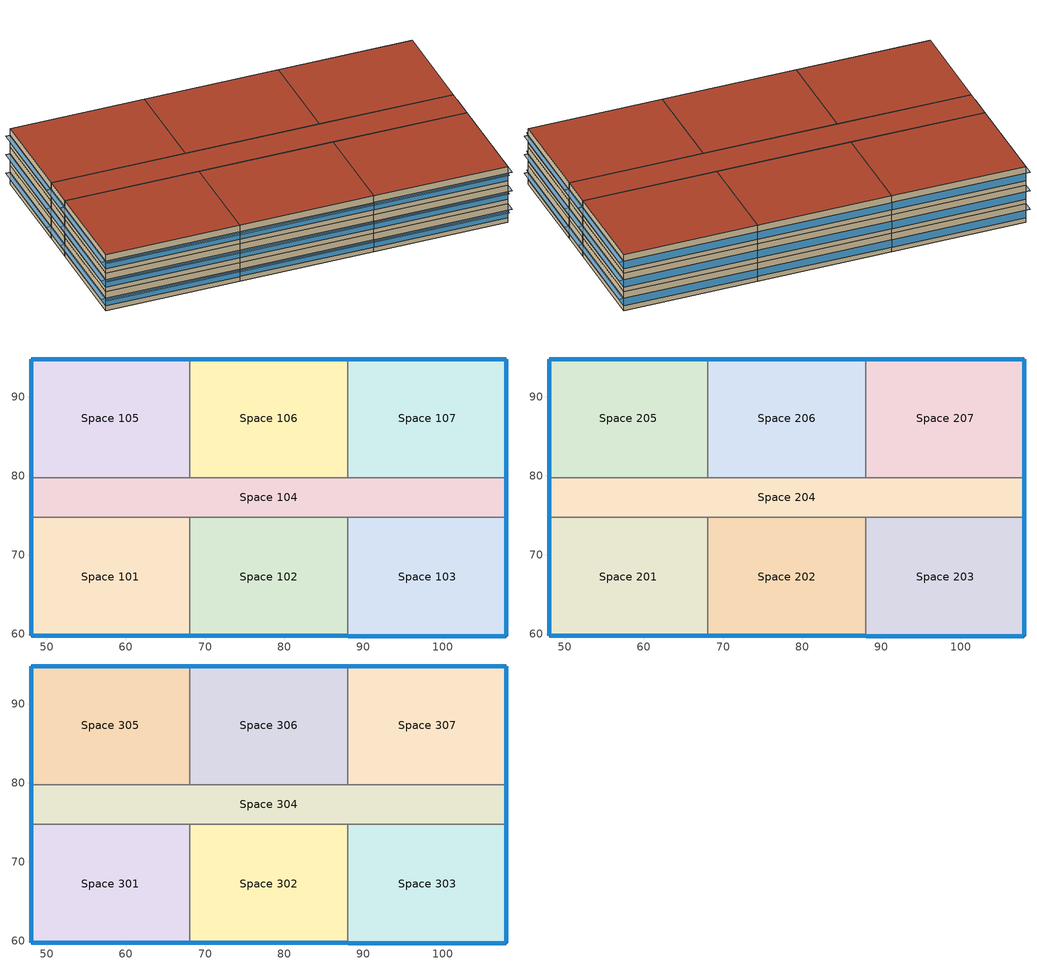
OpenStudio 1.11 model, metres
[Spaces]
Space 101
 floor ground: 68.04,74.76 68.04,59.76 48.04,59.76 48.04,74.76 z0
 wall outside: 48.04,74.76 48.04,59.76 68.04,59.76 z0:3.05
 wall to Space 104: 68.04,74.76 48.04,74.76 z0:3.05
 wall to Space 102: 68.04,59.76 68.04,74.76 z0:3.05
 window: 48.07,59.76 68.02,59.76 / 48.04,74.73 48.04,59.78 z0.76:1.98
Space 102
 floor ground: 88.04,74.76 88.04,59.76 68.04,59.76 68.04,74.76 z0
 wall outside: 68.04,59.76 88.04,59.76 z0:3.05
 wall to Space 104: 88.04,74.76 68.04,74.76 z0:3.05
 wall to Space 103: 88.04,59.76 88.04,74.76 z0:3.05
 window: 68.07,59.76 88.02,59.76 z0.76:1.98
Space 103
 floor ground: 108.04,74.76 108.04,59.76 88.04,59.76 88.04,74.76 z0
 wall outside: 88.04,59.76 108.04,59.76 108.04,74.76 z0:3.05
 wall to Space 104: 108.04,74.76 88.04,74.76 z0:3.05
 window: 88.07,59.76 108.02,59.76 / 108.04,59.78 108.04,74.73 z0.76:1.98
Space 104
 floor ground: 108.04,79.76 108.04,74.76 48.04,74.76 48.04,79.76 z0
 wall outside: 108.04,74.76 108.04,79.76 / 48.04,79.76 48.04,74.76 z0:3.05
 wall to Space 105: 68.04,79.76 48.04,79.76 z0:3.05
 wall to Space 106: 88.04,79.76 68.04,79.76 z0:3.05
 wall to Space 107: 108.04,79.76 88.04,79.76 z0:3.05
 window: 108.04,74.78 108.04,79.73 / 48.04,79.73 48.04,74.78 z0.76:1.99
Space 105
 floor ground: 68.04,94.76 68.04,79.76 48.04,79.76 48.04,94.76 z0
 wall outside: 68.04,94.76 48.04,94.76 48.04,79.76 z0:3.05
 wall to Space 106: 68.04,79.76 68.04,94.76 z0:3.05
 window: 48.04,94.73 48.04,79.78 / 68.02,94.76 48.07,94.76 z0.76:1.98
Space 106
 floor ground: 88.04,94.76 88.04,79.76 68.04,79.76 68.04,94.76 z0
 wall outside: 88.04,94.76 68.04,94.76 z0:3.05
 wall to Space 107: 88.04,79.76 88.04,94.76 z0:3.05
 window: 88.02,94.76 68.07,94.76 z0.76:1.98
Space 107
 floor ground: 108.04,94.76 108.04,79.76 88.04,79.76 88.04,94.76 z0
 wall outside: 108.04,79.76 108.04,94.76 88.04,94.76 z0:3.05
 window: 108.02,94.76 88.07,94.76 / 108.04,79.78 108.04,94.73 z0.76:1.98
Space 201
 floor to Space 101: 68.04,74.76 68.04,59.76 48.04,59.76 48.04,74.76 z3.05
 wall outside: 48.04,74.76 48.04,59.76 68.04,59.76 z3.05:6.1
 wall to Space 204: 68.04,74.76 48.04,74.76 z3.05:6.1
 wall to Space 202: 68.04,59.76 68.04,74.76 z3.05:6.1
 window: 48.07,59.76 68.02,59.76 / 48.04,74.73 48.04,59.78 z3.81:5.03
Space 202
 floor to Space 102: 88.04,74.76 88.04,59.76 68.04,59.76 68.04,74.76 z3.05
 wall outside: 68.04,59.76 88.04,59.76 z3.05:6.1
 wall to Space 204: 88.04,74.76 68.04,74.76 z3.05:6.1
 wall to Space 203: 88.04,59.76 88.04,74.76 z3.05:6.1
 window: 68.07,59.76 88.02,59.76 z3.81:5.03
Space 203
 floor to Space 103: 108.04,74.76 108.04,59.76 88.04,59.76 88.04,74.76 z3.05
 wall outside: 88.04,59.76 108.04,59.76 108.04,74.76 z3.05:6.1
 wall to Space 204: 108.04,74.76 88.04,74.76 z3.05:6.1
 window: 88.07,59.76 108.02,59.76 / 108.04,59.78 108.04,74.73 z3.81:5.03
Space 204
 floor to Space 104: 108.04,79.76 108.04,74.76 48.04,74.76 48.04,79.76 z3.05
 wall outside: 108.04,74.76 108.04,79.76 / 48.04,79.76 48.04,74.76 z3.05:6.1
 wall to Space 205: 68.04,79.76 48.04,79.76 z3.05:6.1
 wall to Space 206: 88.04,79.76 68.04,79.76 z3.05:6.1
 wall to Space 207: 108.04,79.76 88.04,79.76 z3.05:6.1
 window: 108.04,74.78 108.04,79.73 / 48.04,79.73 48.04,74.78 z3.81:5.04
Space 205
 floor to Space 105: 68.04,94.76 68.04,79.76 48.04,79.76 48.04,94.76 z3.05
 wall outside: 68.04,94.76 48.04,94.76 48.04,79.76 z3.05:6.1
 wall to Space 206: 68.04,79.76 68.04,94.76 z3.05:6.1
 window: 68.02,94.76 48.07,94.76 / 48.04,94.73 48.04,79.78 z3.81:5.03
Space 206
 floor to Space 106: 88.04,94.76 88.04,79.76 68.04,79.76 68.04,94.76 z3.05
 wall outside: 88.04,94.76 68.04,94.76 z3.05:6.1
 wall to Space 207: 88.04,79.76 88.04,94.76 z3.05:6.1
 window: 88.02,94.76 68.07,94.76 z3.81:5.03
Space 207
 floor to Space 107: 108.04,94.76 108.04,79.76 88.04,79.76 88.04,94.76 z3.05
 wall outside: 108.04,79.76 108.04,94.76 88.04,94.76 z3.05:6.1
 window: 108.02,94.76 88.07,94.76 / 108.04,79.78 108.04,94.73 z3.81:5.03
Space 301
 floor to Space 201: 68.04,74.76 68.04,59.76 48.04,59.76 48.04,74.76 z6.1
 wall outside: 48.04,74.76 48.04,59.76 68.04,59.76 z6.1:9.14
 wall to Space 304: 68.04,74.76 48.04,74.76 z6.1:9.14
 wall to Space 302: 68.04,59.76 68.04,74.76 z6.1:9.14
 window: 48.07,59.76 68.02,59.76 / 48.04,74.73 48.04,59.78 z6.86:8.08
 roof outside: 68.04,59.76 68.04,74.76 48.04,74.76 48.04,59.76 z9.14
Space 302
 floor to Space 202: 88.04,74.76 88.04,59.76 68.04,59.76 68.04,74.76 z6.1
 wall outside: 68.04,59.76 88.04,59.76 z6.1:9.14
 wall to Space 304: 88.04,74.76 68.04,74.76 z6.1:9.14
 wall to Space 303: 88.04,59.76 88.04,74.76 z6.1:9.14
 window: 68.07,59.76 88.02,59.76 z6.86:8.08
 roof outside: 88.04,59.76 88.04,74.76 68.04,74.76 68.04,59.76 z9.14
Space 303
 floor to Space 203: 108.04,74.76 108.04,59.76 88.04,59.76 88.04,74.76 z6.1
 wall outside: 88.04,59.76 108.04,59.76 108.04,74.76 z6.1:9.14
 wall to Space 304: 108.04,74.76 88.04,74.76 z6.1:9.14
 window: 108.04,59.78 108.04,74.73 / 88.07,59.76 108.02,59.76 z6.86:8.08
 roof outside: 108.04,59.76 108.04,74.76 88.04,74.76 88.04,59.76 z9.14
Space 304
 floor to Space 204: 108.04,79.76 108.04,74.76 48.04,74.76 48.04,79.76 z6.1
 wall outside: 108.04,74.76 108.04,79.76 / 48.04,79.76 48.04,74.76 z6.1:9.14
 wall to Space 305: 68.04,79.76 48.04,79.76 z6.1:9.14
 wall to Space 306: 88.04,79.76 68.04,79.76 z6.1:9.14
 wall to Space 307: 108.04,79.76 88.04,79.76 z6.1:9.14
 window: 48.04,79.73 48.04,74.78 / 108.04,74.78 108.04,79.73 z6.86:8.09
 roof outside: 108.04,74.76 108.04,79.76 48.04,79.76 48.04,74.76 z9.14
Space 305
 floor to Space 205: 68.04,94.76 68.04,79.76 48.04,79.76 48.04,94.76 z6.1
 wall outside: 68.04,94.76 48.04,94.76 48.04,79.76 z6.1:9.14
 wall to Space 306: 68.04,79.76 68.04,94.76 z6.1:9.14
 window: 48.04,94.73 48.04,79.78 / 68.02,94.76 48.07,94.76 z6.86:8.08
 roof outside: 68.04,79.76 68.04,94.76 48.04,94.76 48.04,79.76 z9.14
Space 306
 floor to Space 206: 88.04,94.76 88.04,79.76 68.04,79.76 68.04,94.76 z6.1
 wall outside: 88.04,94.76 68.04,94.76 z6.1:9.14
 wall to Space 307: 88.04,79.76 88.04,94.76 z6.1:9.14
 window: 88.02,94.76 68.07,94.76 z6.86:8.08
 roof outside: 88.04,79.76 88.04,94.76 68.04,94.76 68.04,79.76 z9.14
Space 307
 floor to Space 207: 108.04,94.76 108.04,79.76 88.04,79.76 88.04,94.76 z6.1
 wall outside: 108.04,79.76 108.04,94.76 88.04,94.76 z6.1:9.14
 window: 108.04,79.78 108.04,94.73 / 108.02,94.76 88.07,94.76 z6.86:8.08
 roof outside: 108.04,79.76 108.04,94.76 88.04,94.76 88.04,79.76 z9.14
shading: 48.04,59.78 48.04,74.73 47.43,74.73 47.43,59.78 z8.08; 48.04,79.78 48.04,94.73 47.43,94.73 47.43,79.78 z5.03; 108.02,59.15 108.02,59.76 88.07,59.76 88.07,59.15 z5.03; 108.66,74.78 108.66,79.73 108.04,79.73 108.04,74.78 z8.09; 88.02,59.15 88.02,59.76 68.07,59.76 68.07,59.15 z8.08; 108.02,59.15 108.02,59.76 88.07,59.76 88.07,59.15 z8.08; 108.65,79.78 108.65,94.73 108.04,94.73 108.04,79.78 z5.03; 48.04,79.78 48.04,94.73 47.43,94.73 47.43,79.78 z8.08; 108.66,74.78 108.66,79.73 108.04,79.73 108.04,74.78 z1.99; 68.02,59.15 68.02,59.76 48.07,59.76 48.07,59.15 z8.08; 88.02,59.15 88.02,59.76 68.07,59.76 68.07,59.15 z1.98; 48.04,74.78 48.04,79.73 47.43,79.73 47.43,74.78 z1.99; 108.65,59.78 108.65,74.73 108.04,74.73 108.04,59.78 z5.03; 68.02,59.15 68.02,59.76 48.07,59.76 48.07,59.15 z5.03; 108.65,59.78 108.65,74.73 108.04,74.73 108.04,59.78 z1.98; 108.65,59.78 108.65,74.73 108.04,74.73 108.04,59.78 z8.08; 48.04,74.78 48.04,79.73 47.43,79.73 47.43,74.78 z8.09; 68.02,59.15 68.02,59.76 48.07,59.76 48.07,59.15 z1.98; 108.65,79.78 108.65,94.73 108.04,94.73 108.04,79.78 z8.08; 48.04,59.78 48.04,74.73 47.43,74.73 47.43,59.78 z5.03; 48.04,79.78 48.04,94.73 47.43,94.73 47.43,79.78 z1.98; 48.04,59.78 48.04,74.73 47.43,74.73 47.43,59.78 z1.98; 88.02,59.15 88.02,59.76 68.07,59.76 68.07,59.15 z5.03; 108.02,59.15 108.02,59.76 88.07,59.76 88.07,59.15 z1.98; 108.65,79.78 108.65,94.73 108.04,94.73 108.04,79.78 z1.98; 108.66,74.78 108.66,79.73 108.04,79.73 108.04,74.78 z5.04; 48.04,74.78 48.04,79.73 47.43,79.73 47.43,74.78 z5.04
[Building]
Building 1: Space Type=189.1-2009 - Office - OpenOffice - CZ4-8; Default Construction Set=189.1-2009 - CZ5 - Office
[Site]
NAPLES: Latitude {deg}=40.85; Longitude {deg}=14.3; Time Zone {hr}=1; Elevation {m}=72
[ClimateZones]
Climate Zone Institution Name 1=ASHRAE; Climate Zone Document Name 1=ANSI/ASHRAE Standard 169; Climate Zone Document Year 1=2006; Climate Zone Institution Name 2=CEC; Climate Zone Document Name 2=California Climate Zone Descriptions; Climate Zone Document Year 2=1995
[SizingPeriod:DesignDay] Barometric Pressure {Pa}=100463; Sky Clearness=0; Rain Indicator=0; Snow Indicator=0; Day of Month=21; Daylight Saving Time Indicator=0; Dry-Bulb Temperature Range Modifier Type=DefaultMultipliers
Name | Maximum Dry-Bulb Temperature {C} | Daily Dry-Bulb Temperature Range {deltaC} | Humidity Indicating Conditions at Maximum Dry-Bulb | Wind Speed {m/s} | Wind Direction {deg} | Month | Day Type | Humidity Indicating Type | Solar Model Indicator | ASHRAE Taub | ASHRAE Taud
NAPLES Ann Hum_n 99.6% Condns DP=>MCDB | 4.1 | 0 | -7.9 | 1.7 | 30 | 1 | WinterDesignDay | Dewpoint | ASHRAEClearSky
NAPLES Ann Clg .4% Condns WB=>MDB | 29.9 | 10.2 | 26.3 | 3.4 | 190 | 8 | SummerDesignDay | Wetbulb | ASHRAETau | 0.495 | 1.92
NAPLES Ann Htg 99.6% Condns DB | 0.6 | 0 | 0.6 | 1.7 | 30 | 1 | WinterDesignDay | Wetbulb | ASHRAEClearSky
NAPLES Ann Clg .4% Condns DB=>MWB | 33.1 | 10.2 | 23.4 | 3.4 | 190 | 8 | SummerDesignDay | Wetbulb | ASHRAETau | 0.495 | 1.92
NAPLES Ann Htg Wind 99.6% Condns WS=>MCDB | 10.1 | 0 | 10.1 | 13 | 30 | 1 | WinterDesignDay | Wetbulb | ASHRAEClearSky
NAPLES Ann Clg .4% Condns DP=>MDB | 28.5 | 10.2 | 25.2 | 3.4 | 190 | 8 | SummerDesignDay | Dewpoint | ASHRAETau | 0.495 | 1.92
NAPLES Ann Clg .4% Condns Enth=>MDB | 29.9 | 10.2 | 82300 | 3.4 | 190 | 8 | SummerDesignDay | Enthalpy | ASHRAETau | 0.495 | 1.92
[DefaultConstructionSet] Interior Partition Construction=Interior Partition
Name | Default Exterior Surface Constructions | Default Interior Surface Constructions | Default Ground Contact Surface Constructions | Default Exterior SubSurface Constructions | Default Interior SubSurface Constructions
189.1-2009 - CZ5 - Office | Default Surface Constructions 13 | Default Surface Constructions 14 | Default Surface Constructions 15 | Default Sub Surface Constructions 9 | Default Sub Surface Constructions 10
BestCase | Default Surface Constructions 1 | Default Surface Constructions 2 | Default Surface Constructions 3 | Default Sub Surface Constructions 1 | Default Sub Surface Constructions 2
[DefaultSurfaceConstructions]
Name | Floor Construction | Wall Construction | Roof Ceiling Construction
Default Surface Constructions 1 | ExtSlabCarpet 4in ClimateZone 1-8 | BestCase | ASHRAE 189.1-2009 ExtRoof IEAD ClimateZone 1
Default Surface Constructions 2; Default Surface Constructions 14 | Interior Floor | Interior Wall | Interior Ceiling
Default Surface Constructions 3; Default Surface Constructions 15 | ExtSlabCarpet 4in ClimateZone 1-8 | ExtSlabCarpet 4in ClimateZone 1-8 | ExtSlabCarpet 4in ClimateZone 1-8
Default Surface Constructions 13 | ExtSlabCarpet 4in ClimateZone 1-8 | ASHRAE 189.1-2009 ExtWall Mass ClimateZone 5 | ASHRAE 189.1-2009 ExtRoof IEAD ClimateZone 2-5
[Construction]
ExtSlabCarpet 4in ClimateZone 1-8: MAT-CC05 4 HW CONCRETE, CP02 CARPET PAD
ASHRAE 189.1-2009 ExtRoof IEAD ClimateZone 1: Roof Membrane, Roof Insulation [18], Metal Decking
Interior Floor: F16 Acoustic tile, F05 Ceiling air space resistance, M11 100mm lightweight concrete
Interior Wall: G01a 19mm gypsum board, F04 Wall air space resistance, G01a 19mm gypsum board
Interior Ceiling: M11 100mm lightweight concrete, F05 Ceiling air space resistance, F16 Acoustic tile
ASHRAE 189.1-2009 ExtWindow ClimateZone 1: Theoretical Glass [167]
Exterior Door: F08 Metal surface, I01 25mm insulation board
Interior Window: Clear 3mm
Interior Door; Interior Partition: G05 25mm wood
ASHRAE 189.1-2009 ExtRoof IEAD ClimateZone 2-5: Roof Membrane, Roof Insulation [21], Metal Decking
ASHRAE 189.1-2009 ExtWindow ClimateZone 4-5: Theoretical Glass [207]
ASHRAE 189.1-2009 ExtWall Mass ClimateZone 5: 1IN Stucco, 8IN Concrete HW, Wall Insulation [40], 1/2IN Gypsum
BestCase: G05 25mm wood, 8IN Concrete HW, Wall Insulation [44], 1/2IN Gypsum
[Material] Thermal Absorptance=0.9
Name | Roughness | Thickness {m} | Conductivity {W/m-K} | Density {kg/m3} | Specific Heat {J/kg-K} | Solar Absorptance | Visible Absorptance
MAT-CC05 4 HW CONCRETE | Rough | 0.1016 | 1.311 | 2240 | 836.8 | 0.85 | 0.85
1IN Stucco | Smooth | 0.0253 | 0.6918 | 1858 | 837 | 0.92 | 0.92
8IN Concrete HW | MediumRough | 0.2033 | 1.7296 | 2243 | 837 | 0.65 | 0.65
1/2IN Gypsum | Smooth | 0.0127 | 0.16 | 784.9 | 830 | 0.4 | 0.4
Roof Membrane | VeryRough | 0.0095 | 0.16 | 1121.29 | 1460 | 0.7 | 0.7
Roof Insulation [18] | MediumRough | 0.1693 | 0.049 | 265 | 836.8 | 0.7 | 0.7
Metal Decking | MediumSmooth | 0.0015 | 45.006 | 7680 | 418.4 | 0.6 | 0.6
F16 Acoustic tile | MediumSmooth | 0.0191 | 0.06 | 368 | 590 | 0.3 | 0.3
M11 100mm lightweight concrete | MediumRough | 0.1016 | 0.53 | 1280 | 840 | 0.5 | 0.5
G01a 19mm gypsum board | MediumSmooth | 0.019 | 0.16 | 800 | 1090 | 0.4 | 0.4
F08 Metal surface | Smooth | 0.0008 | 45.28 | 7824 | 500 | 0.7 | 0.7
I01 25mm insulation board | MediumRough | 0.0254 | 0.03 | 43 | 1210 | 0.6 | 0.6
G05 25mm wood | MediumSmooth | 0.0254 | 0.15 | 608 | 1630 | 0.5 | 0.5
Roof Insulation [21] | MediumRough | 0.2105 | 0.049 | 265 | 836.8 | 0.7 | 0.7
Wall Insulation [40] | MediumRough | 0.0794 | 0.0432 | 91 | 837 | 0.5 | 0.5
Wall Insulation [44] | MediumRough | 0.1104 | 0.0432 | 91 | 837 | 0.5 | 0.5
[Material:NoMass]
CP02 CARPET PAD: Roughness=Smooth; Thermal Resistance {m2-K/W}=0.1; Thermal Absorptance=0.9; Solar Absorptance=0.8; Visible Absorptance=0.8
[Material:AirGap]
Name | Thermal Resistance {m2-K/W}
F05 Ceiling air space resistance | 0.18
F04 Wall air space resistance | 0.15
[DefaultSubSurfaceConstructions]
Name | Fixed Window Construction | Operable Window Construction | Door Construction | Tubular Daylight Dome Construction | Tubular Daylight Diffuser Construction
Default Sub Surface Constructions 1 | ASHRAE 189.1-2009 ExtWindow ClimateZone 1 | ASHRAE 189.1-2009 ExtWindow ClimateZone 1 | Exterior Door | Interior Window | Interior Window
Default Sub Surface Constructions 2; Default Sub Surface Constructions 10 | Interior Window | Interior Window | Interior Door
Default Sub Surface Constructions 9 | ASHRAE 189.1-2009 ExtWindow ClimateZone 4-5 | ASHRAE 189.1-2009 ExtWindow ClimateZone 4-5 | Exterior Door | Interior Window | Interior Window
[WindowMaterial:Glazing] Optical Data Type=SpectralAverage; Thickness {m}=0.003; Back Side Solar Reflectance at Normal Incidence=0; Back Side Visible Reflectance at Normal Incidence=0; Infrared Transmittance at Normal Incidence=0; Dirt Correction Factor for Solar and Visible Transmittance=1; Solar Diffusing=No
Name | Solar Transmittance at Normal Incidence | Front Side Solar Reflectance at Normal Incidence | Visible Transmittance at Normal Incidence | Front Side Visible Reflectance at Normal Incidence | Front Side Infrared Hemispherical Emissivity | Back Side Infrared Hemispherical Emissivity | Conductivity {W/m-K}
Theoretical Glass [167] | 0.2374 | 0.7126 | 0.2512 | 0.6988 | 0.985 | 0.985 | 2.1073
Clear 3mm | 0.837 | 0.075 | 0.898 | 0.081 | 0.84 | 0.84 | 0.9
Theoretical Glass [207] | 0.3311 | 0.6189 | 0.44 | 0.51 | 0.9 | 0.9 | 0.0133
[SpaceType] Standards Building Type=Office
Name | Default Schedule Set | Design Specification Outdoor Air Object | Standards Space Type
189.1-2009 - Office - Corridor - CZ1-3 | 189.1-2009 - Office - Corridor - CZ1-3 Schedule Set | 189.1-2009 - Office - Corridor - CZ1-3 Ventilation | Corridor
189.1-2009 - Office - OpenOffice - CZ1-3 | 189.1-2009 - Office - OpenOffice - CZ1-3 Schedule Set | 189.1-2009 - Office - OpenOffice - CZ1-3 Ventilation | OpenOffice
189.1-2009 - Office - OpenOffice - CZ4-8 | 189.1-2009 - Office - OpenOffice - CZ4-8 Schedule Set | 189.1-2009 - Office - OpenOffice - CZ4-8 Ventilation | OpenOffice
[DefaultScheduleSet] Number of People Schedule=Office Work Occ; People Activity Level Schedule=Office Activity; Lighting Schedule=Office Bldg Light; Electric Equipment Schedule=Office Bldg Equip; Infiltration Schedule=Office Infil Quarter On
189.1-2009 - Office - Corridor - CZ1-3 Schedule Set; 189.1-2009 - Office - OpenOffice - CZ1-3 Schedule Set; 189.1-2009 - Office - OpenOffice - CZ4-8 Schedule Set
[Lights:Definition] Design Level Calculation Method=Watts/Area
Name | Watts per Space Floor Area {W/m2}
189.1-2009 - Office - Corridor - CZ1-3 Lights Definition | 4.84376
189.1-2009 - Office - OpenOffice - CZ1-3 Lights Definition; 189.1-2009 - Office - OpenOffice - CZ4-8 Lights Definition | 10.6563
[Lights]
Name | Lights Definition | Space or SpaceType
189.1-2009 - Office - Corridor - CZ1-3 Lights | 189.1-2009 - Office - Corridor - CZ1-3 Lights Definition | 189.1-2009 - Office - Corridor - CZ1-3
189.1-2009 - Office - OpenOffice - CZ1-3 Lights | 189.1-2009 - Office - OpenOffice - CZ1-3 Lights Definition | 189.1-2009 - Office - OpenOffice - CZ1-3
189.1-2009 - Office - OpenOffice - CZ4-8 Lights | 189.1-2009 - Office - OpenOffice - CZ4-8 Lights Definition | 189.1-2009 - Office - OpenOffice - CZ4-8
[DesignSpecification:OutdoorAir] Outdoor Air Method=Sum
Name | Outdoor Air Flow per Floor Area {m3/s-m2} | Outdoor Air Flow per Person {m3/s-person}
189.1-2009 - Office - Corridor - CZ1-3 Ventilation | 0.000254
189.1-2009 - Office - OpenOffice - CZ1-3 Ventilation; 189.1-2009 - Office - OpenOffice - CZ4-8 Ventilation |  | 0.00943895
[People:Definition] Number of People Calculation Method=People/Area; Fraction Radiant=0.3
Name | People per Space Floor Area {person/m2}
189.1-2009 - Office - Corridor - CZ1-3 People Definition | 0.0107639
189.1-2009 - Office - OpenOffice - CZ1-3 People Definition; 189.1-2009 - Office - OpenOffice - CZ4-8 People Definition | 0.0565105
[People]
Name | People Definition | Space or SpaceType
189.1-2009 - Office - Corridor - CZ1-3 People | 189.1-2009 - Office - Corridor - CZ1-3 People Definition | 189.1-2009 - Office - Corridor - CZ1-3
189.1-2009 - Office - OpenOffice - CZ1-3 People | 189.1-2009 - Office - OpenOffice - CZ1-3 People Definition | 189.1-2009 - Office - OpenOffice - CZ1-3
189.1-2009 - Office - OpenOffice - CZ4-8 People | 189.1-2009 - Office - OpenOffice - CZ4-8 People Definition | 189.1-2009 - Office - OpenOffice - CZ4-8
[SpaceInfiltration:DesignFlowRate] Design Flow Rate Calculation Method=Flow/ExteriorArea
Name | Space or SpaceType | Flow per Exterior Surface Area {m3/s-m2}
189.1-2009 - Office - Corridor - CZ1-3 Infiltration | 189.1-2009 - Office - Corridor - CZ1-3 | 0.00030226
189.1-2009 - Office - OpenOffice - CZ1-3 Infiltration | 189.1-2009 - Office - OpenOffice - CZ1-3 | 0.00030226
189.1-2009 - Office - OpenOffice - CZ4-8 Infiltration | 189.1-2009 - Office - OpenOffice - CZ4-8 | 0.000226568
[ElectricEquipment:Definition] Design Level Calculation Method=Watts/Area
Name | Watts per Space Floor Area {W/m2}
189.1-2009 - Office - Corridor - CZ1-3 Electric Equipment Definition | 1.72223
189.1-2009 - Office - OpenOffice - CZ1-3 Electric Equipment Definition; 189.1-2009 - Office - OpenOffice - CZ4-8 Electric Equipment Definition | 7.64238
[ElectricEquipment]
Name | Electric Equipment Definition | Space or SpaceType
189.1-2009 - Office - Corridor - CZ1-3 Electric Equipment | 189.1-2009 - Office - Corridor - CZ1-3 Electric Equipment Definition | 189.1-2009 - Office - Corridor - CZ1-3
189.1-2009 - Office - OpenOffice - CZ1-3 Electric Equipment | 189.1-2009 - Office - OpenOffice - CZ1-3 Electric Equipment Definition | 189.1-2009 - Office - OpenOffice - CZ1-3
189.1-2009 - Office - OpenOffice - CZ4-8 Electric Equipment | 189.1-2009 - Office - OpenOffice - CZ4-8 Electric Equipment Definition | 189.1-2009 - Office - OpenOffice - CZ4-8
[ThermostatSetpoint:DualSetpoint] Heating Setpoint Temperature Schedule=Medium Office HtgSetp; Cooling Setpoint Temperature Schedule=Medium Office ClgSetp
Thermal Zone 2 Thermostat 1; Thermal Zone 3 Thermostat 1; Thermal Zone 4 Thermostat; Thermal Zone 5 Thermostat; Thermal Zone 6 Thermostat; Thermal Zone 1 Thermostat 1
[BuildingStory] Nominal Floor to Floor Height {m}=3.048
Name | Nominal Z Coordinate {m}
Building Story 1 | 0
Building Story 2 | 3.048
Building Story 3 | 6.096
[Space] Default Construction Set=BestCase
Name | Space Type | Building Story | Thermal Zone
Space 101; Space 102; Space 103; Space 105; Space 106; Space 107 | 189.1-2009 - Office - OpenOffice - CZ1-3 | Building Story 1 | Thermal Zone 1
Space 104 | 189.1-2009 - Office - Corridor - CZ1-3 | Building Story 1 | Thermal Zone 4
Space 201; Space 202; Space 203; Space 205; Space 206; Space 207 | 189.1-2009 - Office - OpenOffice - CZ1-3 | Building Story 2 | Thermal Zone 2
Space 204 | 189.1-2009 - Office - Corridor - CZ1-3 | Building Story 2 | Thermal Zone 5
Space 301; Space 302; Space 303; Space 305; Space 306; Space 307 | 189.1-2009 - Office - OpenOffice - CZ1-3 | Building Story 3 | Thermal Zone 3
Space 304 | 189.1-2009 - Office - Corridor - CZ1-3 | Building Story 3 | Thermal Zone 6
[ThermalZone] Use Ideal Air Loads=Yes
Name | Thermostat
Thermal Zone 1 | Thermal Zone 1 Thermostat 1
Thermal Zone 2 | Thermal Zone 2 Thermostat 1
Thermal Zone 3 | Thermal Zone 3 Thermostat 1
Thermal Zone 4 | Thermal Zone 4 Thermostat
Thermal Zone 5 | Thermal Zone 5 Thermostat
Thermal Zone 6 | Thermal Zone 6 Thermostat
[Sizing:Zone] Zone Cooling Design Supply Air Temperature Input Method=SupplyAirTemperature; Zone Cooling Design Supply Air Temperature {C}=14; Zone Cooling Design Supply Air Temperature Difference {deltaC}=11.11; Zone Heating Design Supply Air Temperature Input Method=SupplyAirTemperature; Zone Heating Design Supply Air Temperature {C}=40; Zone Heating Design Supply Air Temperature Difference {deltaC}=11.11; Zone Cooling Design Supply Air Humidity Ratio {kg-H2O/kg-air}=0.0085; Zone Heating Design Supply Air Humidity Ratio {kg-H2O/kg-air}=0.008; Cooling Design Air Flow Method=DesignDay; Heating Design Air Flow Method=DesignDay; Account for Dedicated Outdoor Air System=No; Dedicated Outdoor Air System Control Strategy=NeutralSupplyAir; Dedicated Outdoor Air Low Setpoint Temperature for Design {C}=autosize; Dedicated Outdoor Air High Setpoint Temperature for Design {C}=autosize
Thermal Zone 1; Thermal Zone 2; Thermal Zone 3; Thermal Zone 4; Thermal Zone 5; Thermal Zone 6
[Schedule:Ruleset]
Name | Default Day Schedule | Summer Design Day Schedule | Winter Design Day Schedule
Office Bldg Light | Office Bldg Light Default Schedule | Office Bldg Light Summer Design Day | Office Bldg Light Winter Design Day
Office Activity | Office Activity Default Schedule | Office Activity Summer Design Day | Office Activity Winter Design Day
Office Infil Quarter On | Office Infil Quarter On Default Schedule | Office Infil Quarter On Summer Design Day | Office Infil Quarter On Winter Design Day
Office Bldg Equip | Office Bldg Equip Default Schedule | Office Bldg Equip Summer Design Day | Office Bldg Equip Winter Design Day
Medium Office HtgSetp | Medium Office HtgSetp Default Schedule | Medium Office HtgSetp Summer Design Day | Medium Office HtgSetp Winter Design Day
Medium Office ClgSetp | Medium Office ClgSetp Default Schedule | Medium Office ClgSetp Summer Design Day | Medium Office ClgSetp Winter Design Day
Office Work Occ | Office Bldg Occ Default Schedule | Office Bldg Occ Summer Design Day | Office Bldg Occ Winter Design Day
[Schedule:Day]
Office Bldg Light Default Schedule: 5, 0, 0.05, 7, 0, 0.1, 8, 0, 0.3, 17, 0, 0.9, 18, 0, 0.7, 20, 0, 0.5, 22, 0, 0.3, 23, 0, 0.1, 24, 0, 0.05
Office Bldg Light Summer Design Day; Office Infil Quarter On Rule 1 Day Schedule; Office Bldg Equip Summer Design Day: 24, 0, 1
Office Bldg Light Winter Design Day; Office Bldg Equip Winter Design Day; Office Bldg Occ Winter Design Day; Office Bldg Occ Rule 1 Day Schedule: 24, 0, 0
Office Bldg Light Rule 1 Day Schedule: 24, 0, 0.05
Office Bldg Light Rule 2 Day Schedule: 6, 0, 0.05, 8, 0, 0.1, 14, 0, 0.5, 17, 0, 0.15, 24, 0, 0.05
Office Activity Default Schedule; Office Activity Summer Design Day; Office Activity Winter Design Day: 24, 0, 132
Office Infil Quarter On Default Schedule; Office Infil Quarter On Summer Design Day: 6, 0, 1, 22, 0, 0.25, 24, 0, 1
Office Infil Quarter On Winter Design Day; Office Infil Quarter On Rule 2 Day Schedule: 6, 0, 1, 18, 0, 0.25, 24, 0, 1
Office Bldg Equip Default Schedule: 8, 0, 0.4, 12, 0, 0.9, 13, 0, 0.8, 17, 0, 0.9, 18, 0, 0.8, 20, 0, 0.6, 22, 0, 0.5, 24, 0, 0.4
Office Bldg Equip Rule 1 Day Schedule: 24, 0, 0.3
Office Bldg Equip Rule 2 Day Schedule: 6, 0, 0.3, 8, 0, 0.4, 14, 0, 0.5, 17, 0, 0.35, 24, 0, 0.3
Medium Office HtgSetp Default Schedule: 6, 0, 15.6, 22, 0, 21, 24, 0, 15.6
Medium Office HtgSetp Summer Design Day; Medium Office HtgSetp Rule 1 Day Schedule: 24, 0, 15.6
Medium Office HtgSetp Winter Design Day: 24, 0, 21
Medium Office HtgSetp Rule 2 Day Schedule: 6, 0, 15.6, 18, 0, 21, 24, 0, 15.6
Medium Office ClgSetp Default Schedule; Medium Office ClgSetp Summer Design Day: 6, 0, 26.7, 22, 0, 24, 24, 0, 26.7
Medium Office ClgSetp Winter Design Day; Medium Office ClgSetp Rule 1 Day Schedule: 24, 0, 26.7
Medium Office ClgSetp Rule 2 Day Schedule: 6, 0, 26.7, 18, 0, 24, 24, 0, 26.7
Office Bldg Occ Default Schedule: 6, 0, 0, 7, 0, 0.1, 8, 0, 0.2, 12, 0, 0.85, 13, 0, 0.5, 17, 0, 0.85, 18, 0, 0.7, 20, 0, 0.4, 22, 0, 0.1, 24, 0, 0.05
Office Bldg Occ Summer Design Day: 6, 0, 0, 22, 0, 1, 24, 0, 0.05
Office Bldg Occ Rule 2 Day Schedule: 6, 0, 0, 8, 0, 0.1, 14, 0, 0.4, 17, 0, 0.1, 24, 0, 0
[Schedule:Rule] Apply Monday=No; Apply Tuesday=No; Apply Wednesday=No; Apply Thursday=No; Apply Friday=No; Date Specification Type=DateRange; Start Month=1; Start Day=1; End Month=12; End Day=31
Name | Schedule Ruleset | Rule Order | Day Schedule | Apply Sunday | Apply Saturday
Office Bldg Light Rule 1 | Office Bldg Light | 0 | Office Bldg Light Rule 1 Day Schedule | Yes | No
Office Bldg Light Rule 2 | Office Bldg Light | 1 | Office Bldg Light Rule 2 Day Schedule | No | Yes
Office Infil Quarter On Rule 1 | Office Infil Quarter On | 0 | Office Infil Quarter On Rule 1 Day Schedule | Yes | No
Office Infil Quarter On Rule 2 | Office Infil Quarter On | 1 | Office Infil Quarter On Rule 2 Day Schedule | No | Yes
Office Bldg Equip Rule 1 | Office Bldg Equip | 0 | Office Bldg Equip Rule 1 Day Schedule | Yes | No
Office Bldg Equip Rule 2 | Office Bldg Equip | 1 | Office Bldg Equip Rule 2 Day Schedule | No | Yes
Medium Office HtgSetp Rule 1 | Medium Office HtgSetp | 0 | Medium Office HtgSetp Rule 1 Day Schedule | Yes | No
Medium Office HtgSetp Rule 2 | Medium Office HtgSetp | 1 | Medium Office HtgSetp Rule 2 Day Schedule | No | Yes
Medium Office ClgSetp Rule 1 | Medium Office ClgSetp | 0 | Medium Office ClgSetp Rule 1 Day Schedule | Yes | No
Medium Office ClgSetp Rule 2 | Medium Office ClgSetp | 1 | Medium Office ClgSetp Rule 2 Day Schedule | No | Yes
Office Work Occ Rule 1 | Office Work Occ | 0 | Office Bldg Occ Rule 1 Day Schedule | Yes | No
Office Work Occ Rule 2 | Office Work Occ | 1 | Office Bldg Occ Rule 2 Day Schedule | No | Yes
